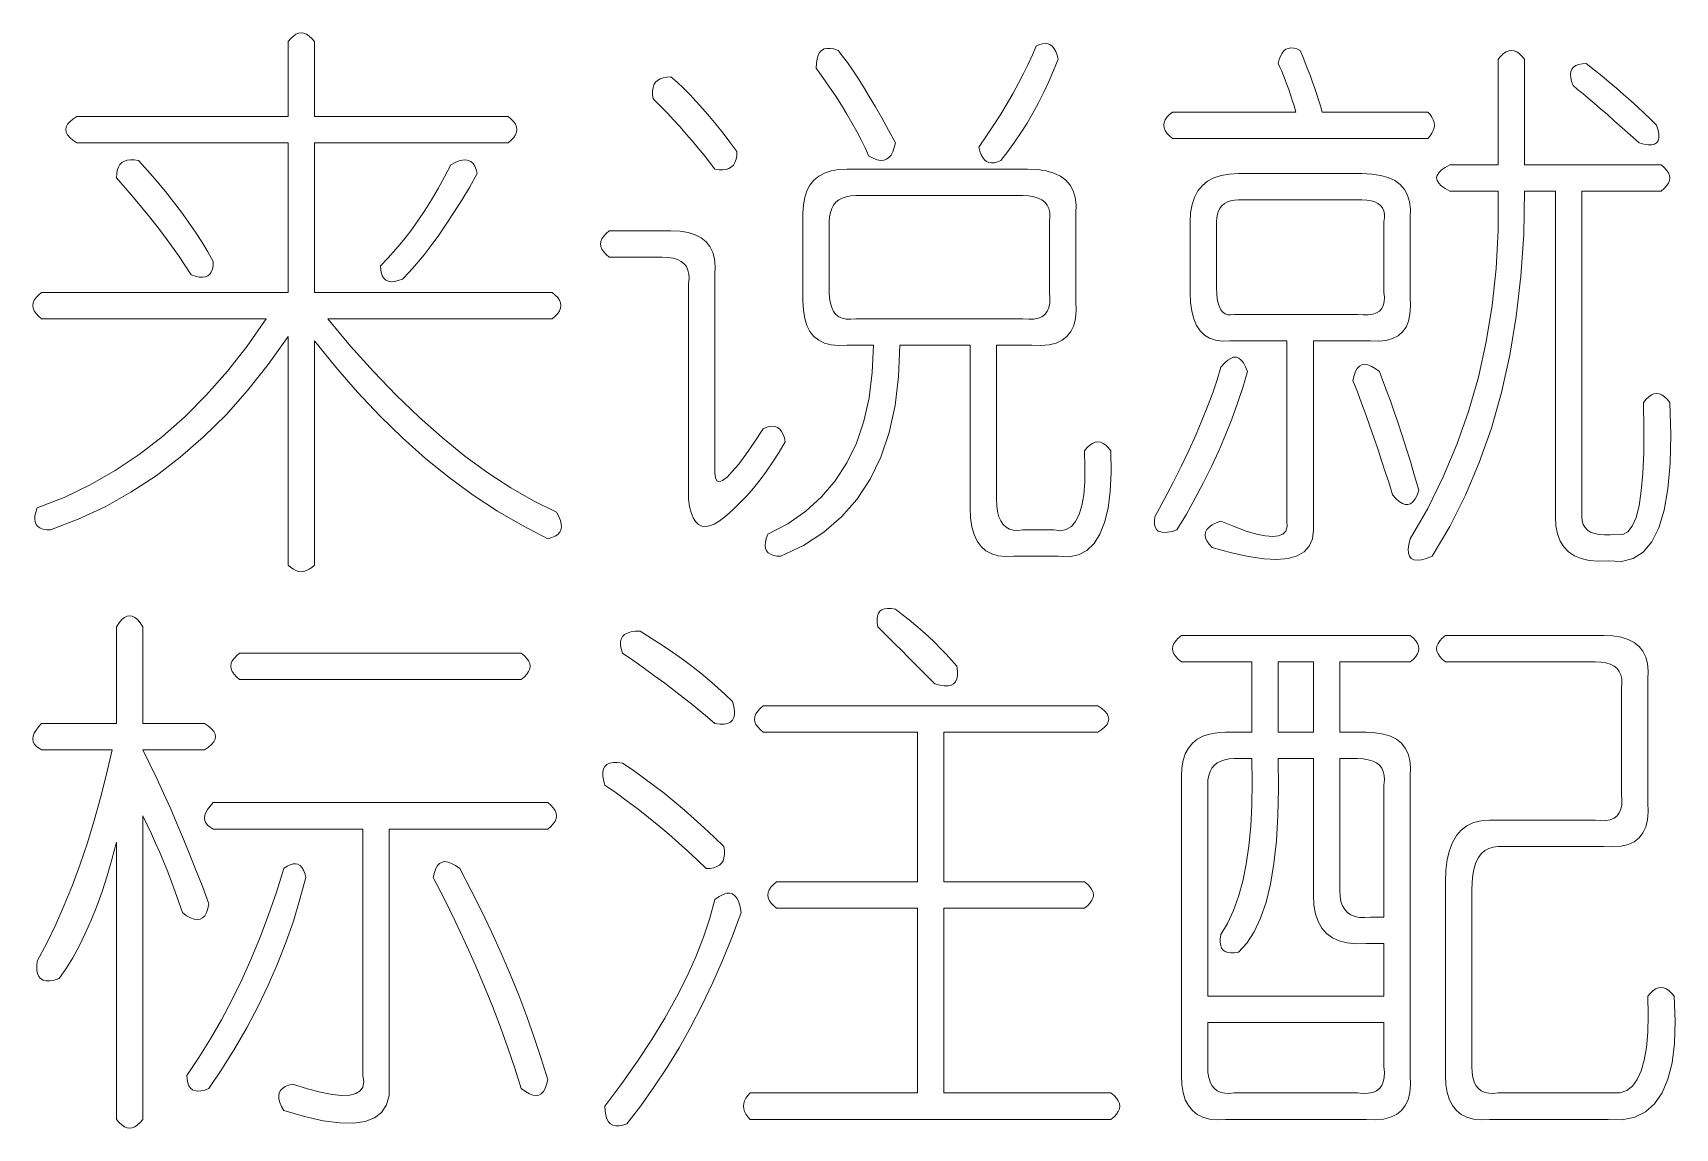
# Model space of a CAD drawing. Extents: x 0 to 297, y 0 to 210.
# Drawn here: x 68.34 to 83.27, y 30.24 to 40.2 of the extents above; entities that cross this region are included whole.
import ezdxf

# ---------------------------------------------------------------- set-up
doc = ezdxf.new("R2010")
doc.units = 0

msp = doc.modelspace()

# ---------------------------------------------------------------- linework, layer by layer
at = {"color": 255, "lineweight": 13}
for points in [[(70.901, 40.122), (70.901, 39.442), (72.661, 39.442), (72.69, 39.418), (72.712, 39.394), (72.728, 39.37), (72.738, 39.346), (72.741, 39.322), (72.738, 39.298), (72.728, 39.274), (72.712, 39.25), (72.69, 39.226), (72.661, 39.202), (70.901, 39.202), (70.901, 37.842), (73.061, 37.842), (73.09, 37.818), (73.112, 37.794), (73.128, 37.77), (73.138, 37.746), (73.141, 37.722), (73.138, 37.698), (73.128, 37.674), (73.112, 37.65), (73.09, 37.626), (73.061, 37.602), (71.021, 37.602), (71.229, 37.354), (71.437, 37.122), (71.645, 36.906), (71.853, 36.706), (72.061, 36.522), (72.269, 36.354), (72.477, 36.202), (72.685, 36.066), (72.893, 35.946), (73.101, 35.842), (73.122, 35.804), (73.136, 35.768), (73.144, 35.736), (73.146, 35.708), (73.141, 35.682), (73.13, 35.66), (73.112, 35.64), (73.088, 35.624), (73.058, 35.612), (73.021, 35.602), (72.791, 35.721), (72.565, 35.853), (72.343, 35.999), (72.125, 36.159), (71.911, 36.332), (71.701, 36.519), (71.495, 36.719), (71.293, 36.933), (71.095, 37.161), (70.901, 37.402), (70.901, 35.362), (70.877, 35.34), (70.853, 35.324), (70.829, 35.312), (70.805, 35.304), (70.781, 35.302), (70.757, 35.304), (70.733, 35.312), (70.709, 35.324), (70.685, 35.34), (70.661, 35.362), (70.661, 37.442), (70.481, 37.187), (70.293, 36.949), (70.097, 36.729), (69.893, 36.527), (69.681, 36.342), (69.461, 36.175), (69.233, 36.025), (68.997, 35.893), (68.753, 35.779), (68.501, 35.682), (68.464, 35.684), (68.432, 35.69), (68.406, 35.7), (68.386, 35.714), (68.371, 35.732), (68.362, 35.754), (68.358, 35.78), (68.36, 35.81), (68.368, 35.844), (68.381, 35.882), (68.625, 35.978), (68.861, 36.092), (69.089, 36.222), (69.309, 36.368), (69.521, 36.532), (69.725, 36.712), (69.921, 36.91), (70.109, 37.124), (70.289, 37.354), (70.461, 37.602), (68.421, 37.602), (68.392, 37.626), (68.37, 37.65), (68.354, 37.674), (68.344, 37.698), (68.341, 37.722), (68.344, 37.746), (68.354, 37.77), (68.37, 37.794), (68.392, 37.818), (68.421, 37.842), (70.661, 37.842), (70.661, 39.202), (68.741, 39.202), (68.705, 39.226), (68.677, 39.25), (68.657, 39.274), (68.645, 39.298), (68.641, 39.322), (68.645, 39.346), (68.657, 39.37), (68.677, 39.394), (68.705, 39.418), (68.741, 39.442), (70.661, 39.442), (70.661, 40.122), (70.685, 40.151), (70.709, 40.173), (70.733, 40.189), (70.757, 40.199), (70.781, 40.202), (70.805, 40.199), (70.829, 40.189), (70.853, 40.173), (70.877, 40.151)], [(75.461, 39.882), (75.463, 39.927), (75.469, 39.965), (75.479, 39.997), (75.493, 40.023), (75.511, 40.042), (75.533, 40.055), (75.559, 40.061), (75.589, 40.061), (75.623, 40.055), (75.661, 40.042), (75.702, 39.99), (75.746, 39.932), (75.792, 39.866), (75.84, 39.792), (75.891, 39.712), (75.944, 39.624), (76, 39.53), (76.058, 39.428), (76.118, 39.318), (76.181, 39.202), (76.171, 39.158), (76.159, 39.12), (76.143, 39.09), (76.123, 39.068), (76.101, 39.052), (76.075, 39.044), (76.047, 39.042), (76.015, 39.048), (75.979, 39.062), (75.941, 39.082), (75.907, 39.155), (75.871, 39.229), (75.831, 39.305), (75.787, 39.383), (75.741, 39.462), (75.691, 39.543), (75.639, 39.625), (75.583, 39.709), (75.523, 39.795)], [(77.661, 39.962), (77.62, 39.859), (77.576, 39.759), (77.53, 39.661), (77.482, 39.565), (77.431, 39.472), (77.378, 39.381), (77.322, 39.293), (77.264, 39.207), (77.204, 39.123), (77.141, 39.042), (77.11, 39.029), (77.082, 39.021), (77.056, 39.019), (77.032, 39.023), (77.011, 39.032), (76.992, 39.047), (76.976, 39.067), (76.962, 39.093), (76.95, 39.125), (76.941, 39.162), (77.011, 39.265), (77.077, 39.365), (77.139, 39.463), (77.197, 39.559), (77.251, 39.652), (77.301, 39.743), (77.347, 39.831), (77.389, 39.917), (77.427, 40.001), (77.461, 40.082), (77.492, 40.095), (77.52, 40.103), (77.546, 40.105), (77.57, 40.101), (77.591, 40.092), (77.61, 40.077), (77.626, 40.057), (77.64, 40.031), (77.652, 39.999)], [(79.661, 39.922), (79.67, 39.959), (79.682, 39.991), (79.696, 40.017), (79.712, 40.037), (79.731, 40.052), (79.752, 40.061), (79.776, 40.065), (79.802, 40.063), (79.83, 40.055), (79.861, 40.042), (79.885, 39.986), (79.907, 39.93), (79.929, 39.874), (79.951, 39.818), (79.971, 39.762), (79.991, 39.706), (80.009, 39.65), (80.027, 39.594), (80.045, 39.538), (80.061, 39.482), (81.021, 39.482), (81.043, 39.458), (81.059, 39.434), (81.071, 39.41), (81.079, 39.386), (81.081, 39.362), (81.079, 39.338), (81.071, 39.314), (81.059, 39.29), (81.043, 39.266), (81.021, 39.242), (78.701, 39.242), (78.672, 39.266), (78.65, 39.29), (78.634, 39.314), (78.624, 39.338), (78.621, 39.362), (78.624, 39.386), (78.634, 39.41), (78.65, 39.434), (78.672, 39.458), (78.701, 39.482), (79.821, 39.482), (79.805, 39.537), (79.789, 39.589), (79.773, 39.639), (79.757, 39.687), (79.741, 39.732), (79.725, 39.775), (79.709, 39.815), (79.693, 39.853), (79.677, 39.889)], [(81.901, 39.962), (81.901, 39.002), (83.141, 39.002), (83.17, 38.978), (83.192, 38.954), (83.208, 38.93), (83.218, 38.906), (83.221, 38.882), (83.218, 38.858), (83.208, 38.834), (83.192, 38.81), (83.17, 38.786), (83.141, 38.762), (82.421, 38.762), (82.421, 35.802), (82.424, 35.764), (82.434, 35.732), (82.45, 35.704), (82.472, 35.68), (82.501, 35.662), (82.536, 35.648), (82.578, 35.64), (82.626, 35.636), (82.68, 35.636), (82.741, 35.642), (82.794, 35.64), (82.84, 35.664), (82.88, 35.716), (82.914, 35.796), (82.941, 35.902), (82.962, 36.036), (82.976, 36.196), (82.984, 36.384), (82.986, 36.6), (82.981, 36.842), (83.005, 36.871), (83.029, 36.893), (83.053, 36.909), (83.077, 36.919), (83.101, 36.922), (83.125, 36.919), (83.149, 36.909), (83.173, 36.893), (83.197, 36.871), (83.221, 36.842), (83.23, 36.547), (83.224, 36.285), (83.204, 36.057), (83.17, 35.863), (83.121, 35.702), (83.058, 35.575), (82.98, 35.481), (82.888, 35.421), (82.782, 35.395), (82.661, 35.402), (82.57, 35.399), (82.488, 35.405), (82.416, 35.421), (82.354, 35.447), (82.301, 35.482), (82.258, 35.527), (82.224, 35.581), (82.2, 35.645), (82.186, 35.719), (82.181, 35.802), (82.181, 38.762), (81.901, 38.762), (81.893, 38.369), (81.867, 37.989), (81.825, 37.623), (81.767, 37.271), (81.691, 36.932), (81.599, 36.607), (81.489, 36.295), (81.363, 35.997), (81.221, 35.713), (81.061, 35.442), (81.009, 35.422), (80.963, 35.41), (80.925, 35.406), (80.895, 35.41), (80.871, 35.422), (80.855, 35.442), (80.845, 35.47), (80.843, 35.506), (80.849, 35.55), (80.861, 35.602), (81.02, 35.878), (81.162, 36.164), (81.286, 36.458), (81.392, 36.76), (81.481, 37.072), (81.552, 37.392), (81.606, 37.722), (81.642, 38.06), (81.66, 38.406), (81.661, 38.762), (81.221, 38.762), (81.178, 38.786), (81.144, 38.81), (81.12, 38.834), (81.106, 38.858), (81.101, 38.882), (81.106, 38.906), (81.12, 38.93), (81.144, 38.954), (81.178, 38.978), (81.221, 39.002), (81.661, 39.002), (81.661, 39.962), (81.685, 39.991), (81.709, 40.013), (81.733, 40.029), (81.757, 40.039), (81.781, 40.042), (81.805, 40.039), (81.829, 40.029), (81.853, 40.013), (81.877, 39.991)], [(82.341, 39.722), (82.328, 39.76), (82.32, 39.794), (82.318, 39.824), (82.322, 39.85), (82.331, 39.872), (82.346, 39.89), (82.366, 39.904), (82.392, 39.914), (82.424, 39.92), (82.461, 39.922), (82.532, 39.866), (82.602, 39.81), (82.67, 39.754), (82.736, 39.698), (82.801, 39.642), (82.864, 39.586), (82.926, 39.53), (82.986, 39.474), (83.044, 39.418), (83.101, 39.362), (83.114, 39.317), (83.12, 39.279), (83.12, 39.247), (83.114, 39.221), (83.101, 39.202), (83.082, 39.189), (83.056, 39.183), (83.024, 39.183), (82.986, 39.189), (82.941, 39.202), (82.863, 39.272), (82.789, 39.338), (82.719, 39.4), (82.653, 39.458), (82.591, 39.512), (82.533, 39.562), (82.479, 39.608), (82.429, 39.65), (82.383, 39.688)], [(74.141, 39.802), (74.197, 39.752), (74.255, 39.698), (74.313, 39.64), (74.371, 39.578), (74.431, 39.512), (74.491, 39.442), (74.553, 39.368), (74.615, 39.29), (74.677, 39.208), (74.741, 39.122), (74.739, 39.084), (74.733, 39.052), (74.723, 39.024), (74.709, 39), (74.691, 38.982), (74.669, 38.968), (74.643, 38.96), (74.613, 38.956), (74.579, 38.956), (74.541, 38.962), (74.492, 39.026), (74.442, 39.09), (74.39, 39.154), (74.336, 39.218), (74.281, 39.282), (74.224, 39.346), (74.166, 39.41), (74.106, 39.474), (74.044, 39.538), (73.981, 39.602), (73.975, 39.64), (73.975, 39.674), (73.979, 39.704), (73.987, 39.73), (74.001, 39.752), (74.019, 39.77), (74.043, 39.784), (74.071, 39.794), (74.103, 39.8)], [(69.301, 39.042), (69.387, 38.946), (69.469, 38.852), (69.547, 38.758), (69.621, 38.664), (69.691, 38.572), (69.757, 38.48), (69.819, 38.39), (69.877, 38.3), (69.931, 38.21), (69.981, 38.122), (69.979, 38.085), (69.973, 38.053), (69.963, 38.027), (69.949, 38.007), (69.931, 37.992), (69.909, 37.983), (69.883, 37.979), (69.853, 37.981), (69.819, 37.989), (69.781, 38.002), (69.724, 38.09), (69.664, 38.178), (69.602, 38.266), (69.538, 38.354), (69.471, 38.442), (69.402, 38.53), (69.33, 38.618), (69.256, 38.706), (69.18, 38.794), (69.101, 38.882), (69.103, 38.92), (69.109, 38.952), (69.119, 38.98), (69.133, 39.004), (69.151, 39.022), (69.173, 39.036), (69.199, 39.044), (69.229, 39.048), (69.263, 39.048)], [(72.141, 39.002), (72.179, 39.023), (72.215, 39.037), (72.247, 39.045), (72.275, 39.047), (72.301, 39.042), (72.323, 39.031), (72.343, 39.013), (72.359, 38.989), (72.371, 38.959), (72.381, 38.922), (72.309, 38.797), (72.239, 38.679), (72.169, 38.567), (72.099, 38.461), (72.031, 38.362), (71.963, 38.269), (71.897, 38.183), (71.831, 38.103), (71.765, 38.029), (71.701, 37.962), (71.663, 37.949), (71.629, 37.941), (71.599, 37.939), (71.573, 37.943), (71.551, 37.952), (71.533, 37.967), (71.519, 37.987), (71.509, 38.013), (71.503, 38.045), (71.501, 38.082), (71.572, 38.156), (71.642, 38.234), (71.71, 38.316), (71.776, 38.402), (71.841, 38.492), (71.904, 38.586), (71.966, 38.684), (72.026, 38.786), (72.084, 38.892)], [(77.381, 38.962), (77.472, 38.958), (77.552, 38.946), (77.622, 38.926), (77.682, 38.898), (77.731, 38.862), (77.77, 38.818), (77.798, 38.766), (77.816, 38.706), (77.824, 38.638), (77.821, 38.562), (77.821, 37.762), (77.824, 37.679), (77.818, 37.605), (77.802, 37.541), (77.776, 37.487), (77.741, 37.442), (77.696, 37.407), (77.642, 37.381), (77.578, 37.365), (77.504, 37.359), (77.421, 37.362), (77.101, 37.362), (77.101, 35.962), (77.103, 35.902), (77.111, 35.848), (77.123, 35.802), (77.139, 35.764), (77.161, 35.732), (77.187, 35.708), (77.219, 35.69), (77.255, 35.68), (77.295, 35.678), (77.341, 35.682), (77.621, 35.682), (77.681, 35.675), (77.735, 35.685), (77.781, 35.713), (77.819, 35.759), (77.851, 35.822), (77.875, 35.903), (77.893, 36.001), (77.903, 36.117), (77.905, 36.251), (77.901, 36.402), (77.925, 36.431), (77.949, 36.453), (77.973, 36.469), (77.997, 36.479), (78.021, 36.482), (78.045, 36.479), (78.069, 36.469), (78.093, 36.453), (78.117, 36.431), (78.141, 36.402), (78.143, 36.205), (78.135, 36.031), (78.115, 35.879), (78.083, 35.749), (78.041, 35.642), (77.987, 35.557), (77.923, 35.495), (77.847, 35.455), (77.759, 35.437), (77.661, 35.442), (77.261, 35.442), (77.185, 35.439), (77.117, 35.447), (77.057, 35.465), (77.005, 35.493), (76.961, 35.532), (76.925, 35.581), (76.897, 35.641), (76.877, 35.711), (76.865, 35.791), (76.861, 35.882), (76.861, 37.362), (76.221, 37.362), (76.21, 37.076), (76.178, 36.812), (76.124, 36.568), (76.048, 36.344), (75.951, 36.142), (75.832, 35.96), (75.692, 35.8), (75.53, 35.66), (75.346, 35.54), (75.141, 35.442), (75.104, 35.444), (75.072, 35.45), (75.046, 35.46), (75.026, 35.474), (75.011, 35.492), (75.002, 35.514), (74.998, 35.54), (75, 35.57), (75.008, 35.604), (75.021, 35.642), (75.203, 35.738), (75.367, 35.852), (75.511, 35.982), (75.635, 36.128), (75.741, 36.292), (75.827, 36.472), (75.895, 36.67), (75.943, 36.884), (75.971, 37.114), (75.981, 37.362), (75.741, 37.362), (75.665, 37.359), (75.597, 37.365), (75.537, 37.381), (75.485, 37.407), (75.441, 37.442), (75.405, 37.487), (75.377, 37.541), (75.357, 37.605), (75.345, 37.679), (75.341, 37.762), (75.341, 38.562), (75.345, 38.638), (75.357, 38.706), (75.377, 38.766), (75.405, 38.818), (75.441, 38.862), (75.485, 38.898), (75.537, 38.926), (75.597, 38.946), (75.665, 38.958), (75.741, 38.962)], [(79.301, 38.922), (80.421, 38.922), (80.512, 38.918), (80.592, 38.906), (80.662, 38.886), (80.722, 38.858), (80.771, 38.822), (80.81, 38.778), (80.838, 38.726), (80.856, 38.666), (80.864, 38.598), (80.861, 38.522), (80.861, 37.802), (80.865, 37.719), (80.859, 37.645), (80.845, 37.581), (80.823, 37.527), (80.791, 37.482), (80.751, 37.447), (80.701, 37.421), (80.643, 37.405), (80.577, 37.399), (80.501, 37.402), (79.981, 37.402), (79.981, 35.682), (79.972, 35.601), (79.944, 35.535), (79.898, 35.483), (79.834, 35.445), (79.751, 35.422), (79.65, 35.413), (79.53, 35.419), (79.392, 35.439), (79.236, 35.473), (79.061, 35.522), (79.033, 35.553), (79.013, 35.583), (79.001, 35.611), (78.997, 35.637), (79.001, 35.662), (79.013, 35.685), (79.033, 35.707), (79.061, 35.727), (79.097, 35.745), (79.141, 35.762), (79.262, 35.712), (79.37, 35.672), (79.464, 35.644), (79.544, 35.628), (79.611, 35.622), (79.664, 35.628), (79.704, 35.644), (79.73, 35.672), (79.742, 35.712), (79.741, 35.762), (79.741, 37.402), (79.221, 37.402), (79.153, 37.399), (79.091, 37.407), (79.037, 37.425), (78.991, 37.453), (78.951, 37.492), (78.919, 37.541), (78.893, 37.601), (78.875, 37.671), (78.865, 37.751), (78.861, 37.842), (78.861, 38.482), (78.865, 38.566), (78.879, 38.64), (78.901, 38.706), (78.931, 38.764), (78.971, 38.812), (79.019, 38.852), (79.077, 38.882), (79.143, 38.904), (79.217, 38.918)], [(77.341, 38.722), (75.821, 38.722), (75.775, 38.72), (75.735, 38.712), (75.699, 38.7), (75.667, 38.684), (75.641, 38.662), (75.619, 38.636), (75.603, 38.604), (75.591, 38.568), (75.583, 38.528), (75.581, 38.482), (75.581, 37.842), (75.583, 37.789), (75.591, 37.743), (75.603, 37.703), (75.619, 37.669), (75.641, 37.642), (75.667, 37.621), (75.699, 37.607), (75.735, 37.599), (75.775, 37.597), (75.821, 37.602), (77.341, 37.602), (77.394, 37.597), (77.44, 37.599), (77.48, 37.607), (77.514, 37.621), (77.541, 37.642), (77.562, 37.669), (77.576, 37.703), (77.584, 37.743), (77.586, 37.789), (77.581, 37.842), (77.581, 38.482), (77.586, 38.528), (77.584, 38.568), (77.576, 38.604), (77.562, 38.636), (77.541, 38.662), (77.514, 38.684), (77.48, 38.7), (77.44, 38.712), (77.394, 38.72)], [(80.421, 38.682), (79.301, 38.682), (79.263, 38.68), (79.229, 38.674), (79.199, 38.664), (79.173, 38.65), (79.151, 38.632), (79.133, 38.61), (79.119, 38.584), (79.109, 38.554), (79.103, 38.52), (79.101, 38.482), (79.101, 37.882), (79.103, 37.829), (79.107, 37.783), (79.115, 37.743), (79.127, 37.709), (79.141, 37.682), (79.159, 37.661), (79.179, 37.647), (79.203, 37.639), (79.231, 37.637), (79.261, 37.642), (80.381, 37.642), (80.434, 37.637), (80.48, 37.637), (80.52, 37.643), (80.554, 37.655), (80.581, 37.672), (80.602, 37.695), (80.616, 37.723), (80.624, 37.757), (80.626, 37.797), (80.621, 37.842), (80.621, 38.482), (80.626, 38.52), (80.626, 38.554), (80.62, 38.584), (80.608, 38.61), (80.591, 38.632), (80.568, 38.65), (80.54, 38.664), (80.506, 38.674), (80.466, 38.68)], [(73.581, 38.402), (74.141, 38.402), (74.224, 38.398), (74.298, 38.386), (74.362, 38.366), (74.416, 38.338), (74.461, 38.302), (74.496, 38.258), (74.522, 38.206), (74.538, 38.146), (74.544, 38.078), (74.541, 38.002), (74.541, 36.202), (74.545, 36.156), (74.559, 36.128), (74.581, 36.12), (74.611, 36.132), (74.651, 36.162), (74.699, 36.212), (74.757, 36.28), (74.823, 36.368), (74.897, 36.476), (74.981, 36.602), (75.012, 36.615), (75.04, 36.623), (75.066, 36.625), (75.09, 36.621), (75.111, 36.612), (75.13, 36.597), (75.146, 36.577), (75.16, 36.551), (75.172, 36.519), (75.181, 36.482), (75.125, 36.388), (75.067, 36.3), (75.009, 36.216), (74.951, 36.136), (74.891, 36.062), (74.831, 35.992), (74.769, 35.928), (74.707, 35.868), (74.645, 35.812), (74.581, 35.762), (74.535, 35.735), (74.493, 35.719), (74.455, 35.713), (74.421, 35.717), (74.391, 35.732), (74.365, 35.757), (74.343, 35.793), (74.325, 35.839), (74.311, 35.895), (74.301, 35.962), (74.301, 37.922), (74.306, 37.968), (74.304, 38.008), (74.296, 38.044), (74.282, 38.076), (74.261, 38.102), (74.234, 38.124), (74.2, 38.14), (74.16, 38.152), (74.114, 38.16), (74.061, 38.162), (73.581, 38.162), (73.552, 38.186), (73.53, 38.21), (73.514, 38.234), (73.504, 38.258), (73.501, 38.282), (73.504, 38.306), (73.514, 38.33), (73.53, 38.354), (73.552, 38.378)], [(79.141, 37.162), (79.172, 37.198), (79.202, 37.224), (79.23, 37.242), (79.256, 37.252), (79.281, 37.252), (79.304, 37.244), (79.326, 37.226), (79.346, 37.2), (79.364, 37.166), (79.381, 37.122), (79.339, 36.978), (79.291, 36.834), (79.239, 36.69), (79.183, 36.546), (79.121, 36.402), (79.055, 36.258), (78.983, 36.114), (78.907, 35.97), (78.827, 35.826), (78.741, 35.682), (78.696, 35.669), (78.656, 35.661), (78.622, 35.659), (78.594, 35.663), (78.571, 35.672), (78.554, 35.687), (78.542, 35.707), (78.536, 35.733), (78.536, 35.765), (78.541, 35.802), (78.626, 35.96), (78.706, 36.112), (78.78, 36.26), (78.848, 36.404), (78.911, 36.542), (78.968, 36.676), (79.02, 36.804), (79.066, 36.928), (79.106, 37.048)], [(80.341, 37.042), (80.351, 37.086), (80.363, 37.122), (80.379, 37.15), (80.399, 37.17), (80.421, 37.182), (80.447, 37.186), (80.475, 37.182), (80.507, 37.17), (80.543, 37.15), (80.581, 37.122), (80.613, 37.039), (80.647, 36.951), (80.681, 36.857), (80.715, 36.757), (80.751, 36.652), (80.787, 36.541), (80.825, 36.425), (80.863, 36.303), (80.901, 36.175), (80.941, 36.042), (80.924, 35.998), (80.906, 35.964), (80.886, 35.938), (80.864, 35.92), (80.841, 35.912), (80.816, 35.912), (80.79, 35.922), (80.762, 35.94), (80.732, 35.966), (80.701, 36.002), (80.669, 36.106), (80.635, 36.21), (80.601, 36.314), (80.567, 36.418), (80.531, 36.522), (80.495, 36.626), (80.457, 36.73), (80.419, 36.834), (80.381, 36.938)], [(76.541, 34.282), (76.493, 34.33), (76.443, 34.38), (76.393, 34.43), (76.343, 34.48), (76.291, 34.532), (76.239, 34.584), (76.185, 34.638), (76.131, 34.692), (76.077, 34.746), (76.021, 34.802), (76.015, 34.84), (76.015, 34.872), (76.019, 34.9), (76.027, 34.924), (76.041, 34.942), (76.059, 34.956), (76.083, 34.964), (76.111, 34.968), (76.143, 34.968), (76.181, 34.962), (76.244, 34.914), (76.306, 34.864), (76.366, 34.814), (76.424, 34.764), (76.481, 34.712), (76.536, 34.66), (76.59, 34.606), (76.642, 34.552), (76.692, 34.498), (76.741, 34.442), (76.746, 34.397), (76.746, 34.359), (76.74, 34.327), (76.728, 34.301), (76.711, 34.282), (76.688, 34.269), (76.66, 34.263), (76.626, 34.263), (76.586, 34.269)], [(69.101, 34.802), (69.125, 34.838), (69.149, 34.866), (69.173, 34.886), (69.197, 34.898), (69.221, 34.902), (69.245, 34.898), (69.269, 34.886), (69.293, 34.866), (69.317, 34.838), (69.341, 34.802), (69.341, 33.922), (69.901, 33.922), (69.937, 33.898), (69.965, 33.874), (69.985, 33.85), (69.997, 33.826), (70.001, 33.802), (69.997, 33.778), (69.985, 33.754), (69.965, 33.73), (69.937, 33.706), (69.901, 33.682), (69.341, 33.682), (69.405, 33.553), (69.467, 33.421), (69.529, 33.287), (69.591, 33.151), (69.651, 33.012), (69.711, 32.871), (69.769, 32.727), (69.827, 32.581), (69.885, 32.433), (69.941, 32.282), (69.931, 32.238), (69.919, 32.202), (69.903, 32.174), (69.883, 32.154), (69.861, 32.142), (69.835, 32.138), (69.807, 32.142), (69.775, 32.154), (69.739, 32.174), (69.701, 32.202), (69.669, 32.297), (69.635, 32.391), (69.601, 32.483), (69.567, 32.573), (69.531, 32.662), (69.495, 32.749), (69.457, 32.835), (69.419, 32.919), (69.381, 33.001), (69.341, 33.082), (69.341, 30.322), (69.317, 30.293), (69.293, 30.271), (69.269, 30.255), (69.245, 30.245), (69.221, 30.242), (69.197, 30.245), (69.173, 30.255), (69.149, 30.271), (69.125, 30.293), (69.101, 30.322), (69.101, 32.842), (69.06, 32.686), (69.016, 32.536), (68.97, 32.394), (68.922, 32.26), (68.871, 32.132), (68.818, 32.012), (68.762, 31.898), (68.704, 31.792), (68.644, 31.694), (68.581, 31.602), (68.536, 31.589), (68.496, 31.583), (68.462, 31.583), (68.434, 31.589), (68.411, 31.602), (68.394, 31.621), (68.382, 31.647), (68.376, 31.679), (68.376, 31.717), (68.381, 31.762), (68.467, 31.925), (68.549, 32.095), (68.627, 32.271), (68.701, 32.453), (68.771, 32.642), (68.837, 32.837), (68.899, 33.039), (68.957, 33.247), (69.011, 33.461), (69.061, 33.682), (68.421, 33.682), (68.392, 33.699), (68.37, 33.717), (68.354, 33.737), (68.344, 33.759), (68.341, 33.782), (68.344, 33.807), (68.354, 33.833), (68.37, 33.861), (68.392, 33.891), (68.421, 33.922), (69.101, 33.922)], [(73.861, 34.762), (73.963, 34.698), (74.061, 34.634), (74.155, 34.57), (74.245, 34.506), (74.331, 34.442), (74.413, 34.378), (74.491, 34.314), (74.565, 34.25), (74.635, 34.186), (74.701, 34.122), (74.714, 34.077), (74.72, 34.037), (74.72, 34.003), (74.714, 33.975), (74.701, 33.952), (74.682, 33.935), (74.656, 33.923), (74.624, 33.917), (74.586, 33.917), (74.541, 33.922), (74.475, 33.979), (74.405, 34.037), (74.331, 34.097), (74.253, 34.159), (74.171, 34.222), (74.085, 34.287), (73.995, 34.353), (73.901, 34.421), (73.803, 34.491), (73.701, 34.562), (73.688, 34.6), (73.682, 34.634), (73.682, 34.664), (73.688, 34.69), (73.701, 34.712), (73.72, 34.73), (73.746, 34.744), (73.778, 34.754), (73.816, 34.76)], [(78.781, 34.722), (80.861, 34.722), (80.89, 34.698), (80.912, 34.674), (80.928, 34.65), (80.938, 34.626), (80.941, 34.602), (80.938, 34.578), (80.928, 34.554), (80.912, 34.53), (80.89, 34.506), (80.861, 34.482), (80.221, 34.482), (80.221, 33.842), (80.461, 33.842), (80.544, 33.838), (80.618, 33.826), (80.682, 33.806), (80.736, 33.778), (80.781, 33.742), (80.816, 33.698), (80.842, 33.646), (80.858, 33.586), (80.864, 33.518), (80.861, 33.442), (80.861, 30.722), (80.864, 30.639), (80.858, 30.565), (80.842, 30.501), (80.816, 30.447), (80.781, 30.402), (80.736, 30.367), (80.682, 30.341), (80.618, 30.325), (80.544, 30.319), (80.461, 30.322), (79.181, 30.322), (79.105, 30.319), (79.037, 30.325), (78.977, 30.341), (78.925, 30.367), (78.881, 30.402), (78.845, 30.447), (78.817, 30.501), (78.797, 30.565), (78.785, 30.639), (78.781, 30.722), (78.781, 33.442), (78.785, 33.518), (78.797, 33.586), (78.817, 33.646), (78.845, 33.698), (78.881, 33.742), (78.925, 33.778), (78.977, 33.806), (79.037, 33.826), (79.105, 33.838), (79.181, 33.842), (79.421, 33.842), (79.421, 34.482), (78.781, 34.482), (78.752, 34.506), (78.73, 34.53), (78.714, 34.554), (78.704, 34.578), (78.701, 34.602), (78.704, 34.626), (78.714, 34.65), (78.73, 34.674), (78.752, 34.698)], [(81.181, 34.722), (82.621, 34.722), (82.704, 34.718), (82.778, 34.706), (82.842, 34.686), (82.896, 34.658), (82.941, 34.622), (82.976, 34.578), (83.002, 34.526), (83.018, 34.466), (83.024, 34.398), (83.021, 34.322), (83.021, 33.202), (83.024, 33.119), (83.018, 33.045), (83.002, 32.981), (82.976, 32.927), (82.941, 32.882), (82.896, 32.847), (82.842, 32.821), (82.778, 32.805), (82.704, 32.799), (82.621, 32.802), (81.661, 32.802), (81.615, 32.798), (81.575, 32.786), (81.539, 32.766), (81.507, 32.738), (81.481, 32.702), (81.459, 32.658), (81.443, 32.606), (81.431, 32.546), (81.423, 32.478), (81.421, 32.402), (81.421, 30.802), (81.423, 30.749), (81.431, 30.703), (81.443, 30.663), (81.459, 30.629), (81.481, 30.602), (81.507, 30.581), (81.539, 30.567), (81.575, 30.559), (81.615, 30.557), (81.661, 30.562), (82.701, 30.562), (82.769, 30.564), (82.829, 30.584), (82.881, 30.624), (82.925, 30.684), (82.961, 30.762), (82.989, 30.86), (83.009, 30.976), (83.021, 31.112), (83.025, 31.268), (83.021, 31.442), (83.045, 31.471), (83.069, 31.493), (83.093, 31.509), (83.117, 31.519), (83.141, 31.522), (83.165, 31.519), (83.189, 31.509), (83.213, 31.493), (83.237, 31.471), (83.261, 31.442), (83.269, 31.215), (83.263, 31.013), (83.241, 30.837), (83.203, 30.687), (83.151, 30.562), (83.083, 30.463), (83.001, 30.389), (82.903, 30.341), (82.789, 30.319), (82.661, 30.322), (81.581, 30.322), (81.505, 30.319), (81.437, 30.325), (81.377, 30.341), (81.325, 30.367), (81.281, 30.402), (81.245, 30.447), (81.217, 30.501), (81.197, 30.565), (81.185, 30.639), (81.181, 30.722), (81.181, 32.482), (81.185, 32.588), (81.197, 32.684), (81.217, 32.768), (81.245, 32.84), (81.281, 32.902), (81.325, 32.952), (81.377, 32.992), (81.437, 33.02), (81.505, 33.036), (81.581, 33.042), (82.541, 33.042), (82.594, 33.037), (82.64, 33.039), (82.68, 33.047), (82.714, 33.061), (82.741, 33.082), (82.762, 33.109), (82.776, 33.143), (82.784, 33.183), (82.786, 33.229), (82.781, 33.282), (82.781, 34.242), (82.786, 34.288), (82.784, 34.328), (82.776, 34.364), (82.762, 34.396), (82.741, 34.422), (82.714, 34.444), (82.68, 34.46), (82.64, 34.472), (82.594, 34.48), (82.541, 34.482), (81.181, 34.482), (81.152, 34.506), (81.13, 34.53), (81.114, 34.554), (81.104, 34.578), (81.101, 34.602), (81.104, 34.626), (81.114, 34.65), (81.13, 34.674), (81.152, 34.698)], [(70.221, 34.562), (72.781, 34.562), (72.81, 34.538), (72.832, 34.514), (72.848, 34.49), (72.858, 34.466), (72.861, 34.442), (72.858, 34.418), (72.848, 34.394), (72.832, 34.37), (72.81, 34.346), (72.781, 34.322), (70.221, 34.322), (70.192, 34.346), (70.17, 34.37), (70.154, 34.394), (70.144, 34.418), (70.141, 34.442), (70.144, 34.466), (70.154, 34.49), (70.17, 34.514), (70.192, 34.538)], [(79.981, 34.482), (79.661, 34.482), (79.661, 33.842), (79.981, 33.842)], [(76.381, 33.842), (74.981, 33.842), (74.952, 33.866), (74.93, 33.89), (74.914, 33.914), (74.904, 33.938), (74.901, 33.962), (74.904, 33.986), (74.914, 34.01), (74.93, 34.034), (74.952, 34.058), (74.981, 34.082), (78.021, 34.082), (78.057, 34.058), (78.085, 34.034), (78.105, 34.01), (78.117, 33.986), (78.121, 33.962), (78.117, 33.938), (78.105, 33.914), (78.085, 33.89), (78.057, 33.866), (78.021, 33.842), (76.621, 33.842), (76.621, 32.482), (77.901, 32.482), (77.93, 32.458), (77.952, 32.434), (77.968, 32.41), (77.978, 32.386), (77.981, 32.362), (77.978, 32.338), (77.968, 32.314), (77.952, 32.29), (77.93, 32.266), (77.901, 32.242), (76.621, 32.242), (76.621, 30.562), (78.141, 30.562), (78.17, 30.538), (78.192, 30.514), (78.208, 30.49), (78.218, 30.466), (78.221, 30.442), (78.218, 30.418), (78.208, 30.394), (78.192, 30.37), (78.17, 30.346), (78.141, 30.322), (74.861, 30.322), (74.839, 30.346), (74.823, 30.37), (74.811, 30.394), (74.803, 30.418), (74.801, 30.442), (74.803, 30.466), (74.811, 30.49), (74.823, 30.514), (74.839, 30.538), (74.861, 30.562), (76.381, 30.562), (76.381, 32.242), (75.101, 32.242), (75.072, 32.266), (75.05, 32.29), (75.034, 32.314), (75.024, 32.338), (75.021, 32.362), (75.024, 32.386), (75.034, 32.41), (75.05, 32.434), (75.072, 32.458), (75.101, 32.482), (76.381, 32.482)], [(79.421, 33.602), (79.261, 33.602), (79.215, 33.6), (79.175, 33.592), (79.139, 33.58), (79.107, 33.564), (79.081, 33.542), (79.059, 33.516), (79.043, 33.484), (79.031, 33.448), (79.023, 33.408), (79.021, 33.362), (79.021, 31.442), (80.621, 31.442), (80.621, 31.922), (80.461, 31.922), (80.37, 31.919), (80.288, 31.927), (80.216, 31.945), (80.154, 31.973), (80.101, 32.012), (80.058, 32.061), (80.024, 32.121), (80, 32.191), (79.986, 32.271), (79.981, 32.362), (79.981, 33.602), (79.661, 33.602), (79.665, 33.332), (79.659, 33.084), (79.645, 32.856), (79.623, 32.648), (79.591, 32.462), (79.551, 32.296), (79.501, 32.152), (79.443, 32.028), (79.377, 31.924), (79.301, 31.842), (79.263, 31.836), (79.231, 31.836), (79.203, 31.84), (79.179, 31.848), (79.161, 31.862), (79.147, 31.88), (79.139, 31.904), (79.135, 31.932), (79.135, 31.964), (79.141, 32.002), (79.201, 32.104), (79.255, 32.22), (79.301, 32.348), (79.339, 32.488), (79.371, 32.642), (79.395, 32.808), (79.413, 32.988), (79.423, 33.18), (79.425, 33.384)], [(80.381, 33.602), (80.221, 33.602), (80.221, 32.402), (80.224, 32.349), (80.232, 32.303), (80.246, 32.263), (80.266, 32.229), (80.291, 32.202), (80.322, 32.181), (80.358, 32.167), (80.4, 32.159), (80.448, 32.157), (80.501, 32.162), (80.621, 32.162), (80.621, 33.362), (80.626, 33.408), (80.624, 33.448), (80.616, 33.484), (80.602, 33.516), (80.581, 33.542), (80.554, 33.564), (80.52, 33.58), (80.48, 33.592), (80.434, 33.6)], [(73.701, 33.562), (73.797, 33.497), (73.891, 33.429), (73.985, 33.359), (74.079, 33.287), (74.171, 33.212), (74.263, 33.135), (74.353, 33.055), (74.443, 32.973), (74.533, 32.889), (74.621, 32.802), (74.627, 32.764), (74.627, 32.73), (74.623, 32.7), (74.615, 32.674), (74.601, 32.652), (74.583, 32.634), (74.559, 32.62), (74.531, 32.61), (74.499, 32.604), (74.461, 32.602), (74.38, 32.682), (74.296, 32.76), (74.21, 32.838), (74.122, 32.916), (74.031, 32.992), (73.938, 33.068), (73.842, 33.142), (73.744, 33.216), (73.644, 33.29), (73.541, 33.362), (73.528, 33.407), (73.522, 33.447), (73.522, 33.481), (73.528, 33.509), (73.541, 33.532), (73.56, 33.549), (73.586, 33.561), (73.618, 33.567), (73.656, 33.567)], [(69.981, 33.202), (73.021, 33.202), (73.05, 33.178), (73.072, 33.154), (73.088, 33.13), (73.098, 33.106), (73.101, 33.082), (73.098, 33.058), (73.088, 33.034), (73.072, 33.01), (73.05, 32.986), (73.021, 32.962), (71.581, 32.962), (71.581, 30.642), (71.579, 30.539), (71.555, 30.453), (71.511, 30.385), (71.447, 30.335), (71.361, 30.302), (71.255, 30.287), (71.127, 30.289), (70.979, 30.309), (70.811, 30.347), (70.621, 30.402), (70.6, 30.44), (70.586, 30.476), (70.578, 30.508), (70.576, 30.536), (70.581, 30.562), (70.592, 30.584), (70.61, 30.604), (70.634, 30.62), (70.664, 30.632), (70.701, 30.642), (70.837, 30.6), (70.957, 30.568), (71.061, 30.548), (71.149, 30.54), (71.221, 30.542), (71.277, 30.556), (71.317, 30.58), (71.341, 30.616), (71.349, 30.664), (71.341, 30.722), (71.341, 32.962), (69.981, 32.962), (69.952, 32.979), (69.93, 32.997), (69.914, 33.017), (69.904, 33.039), (69.901, 33.062), (69.904, 33.087), (69.914, 33.113), (69.93, 33.141), (69.952, 33.171)], [(70.621, 32.602), (70.652, 32.623), (70.68, 32.637), (70.706, 32.645), (70.73, 32.647), (70.751, 32.642), (70.77, 32.631), (70.786, 32.613), (70.8, 32.589), (70.812, 32.559), (70.821, 32.522), (70.769, 32.323), (70.709, 32.125), (70.641, 31.929), (70.565, 31.735), (70.481, 31.542), (70.389, 31.351), (70.289, 31.161), (70.181, 30.973), (70.065, 30.787), (69.941, 30.602), (69.903, 30.589), (69.869, 30.581), (69.839, 30.579), (69.813, 30.583), (69.791, 30.592), (69.773, 30.607), (69.759, 30.627), (69.749, 30.653), (69.743, 30.685), (69.741, 30.722), (69.851, 30.885), (69.955, 31.053), (70.055, 31.227), (70.151, 31.407), (70.241, 31.592), (70.327, 31.783), (70.407, 31.979), (70.483, 32.181), (70.555, 32.389)], [(72.221, 32.602), (72.323, 32.41), (72.419, 32.218), (72.511, 32.026), (72.599, 31.834), (72.681, 31.642), (72.759, 31.45), (72.831, 31.258), (72.899, 31.066), (72.963, 30.874), (73.021, 30.682), (73.011, 30.638), (72.999, 30.602), (72.983, 30.574), (72.963, 30.554), (72.941, 30.542), (72.915, 30.538), (72.887, 30.542), (72.855, 30.554), (72.819, 30.574), (72.781, 30.602), (72.723, 30.787), (72.659, 30.973), (72.591, 31.161), (72.519, 31.351), (72.441, 31.542), (72.359, 31.735), (72.271, 31.929), (72.179, 32.125), (72.083, 32.323), (71.981, 32.522), (71.991, 32.566), (72.003, 32.602), (72.019, 32.63), (72.039, 32.65), (72.061, 32.662), (72.087, 32.666), (72.115, 32.662), (72.147, 32.65), (72.183, 32.63)], [(74.541, 32.322), (74.579, 32.35), (74.615, 32.368), (74.647, 32.378), (74.675, 32.38), (74.701, 32.372), (74.723, 32.356), (74.743, 32.33), (74.759, 32.296), (74.771, 32.254), (74.781, 32.202), (74.699, 31.981), (74.611, 31.767), (74.519, 31.559), (74.423, 31.357), (74.321, 31.162), (74.215, 30.973), (74.103, 30.791), (73.987, 30.615), (73.867, 30.445), (73.741, 30.282), (73.703, 30.269), (73.669, 30.263), (73.639, 30.263), (73.613, 30.269), (73.591, 30.282), (73.573, 30.301), (73.559, 30.327), (73.549, 30.359), (73.543, 30.397), (73.541, 30.442), (73.695, 30.648), (73.837, 30.85), (73.967, 31.048), (74.085, 31.242), (74.191, 31.432), (74.285, 31.618), (74.367, 31.8), (74.437, 31.978), (74.495, 32.152)], [(80.621, 31.202), (79.021, 31.202), (79.021, 30.802), (79.023, 30.749), (79.031, 30.703), (79.043, 30.663), (79.059, 30.629), (79.081, 30.602), (79.107, 30.581), (79.139, 30.567), (79.175, 30.559), (79.215, 30.557), (79.261, 30.562), (80.381, 30.562), (80.434, 30.557), (80.48, 30.559), (80.52, 30.567), (80.554, 30.581), (80.581, 30.602), (80.602, 30.629), (80.616, 30.663), (80.624, 30.703), (80.626, 30.749), (80.621, 30.802)]]:
    msp.add_lwpolyline(points, close=True, dxfattribs=at)

doc.saveas('drawing.dxf')
